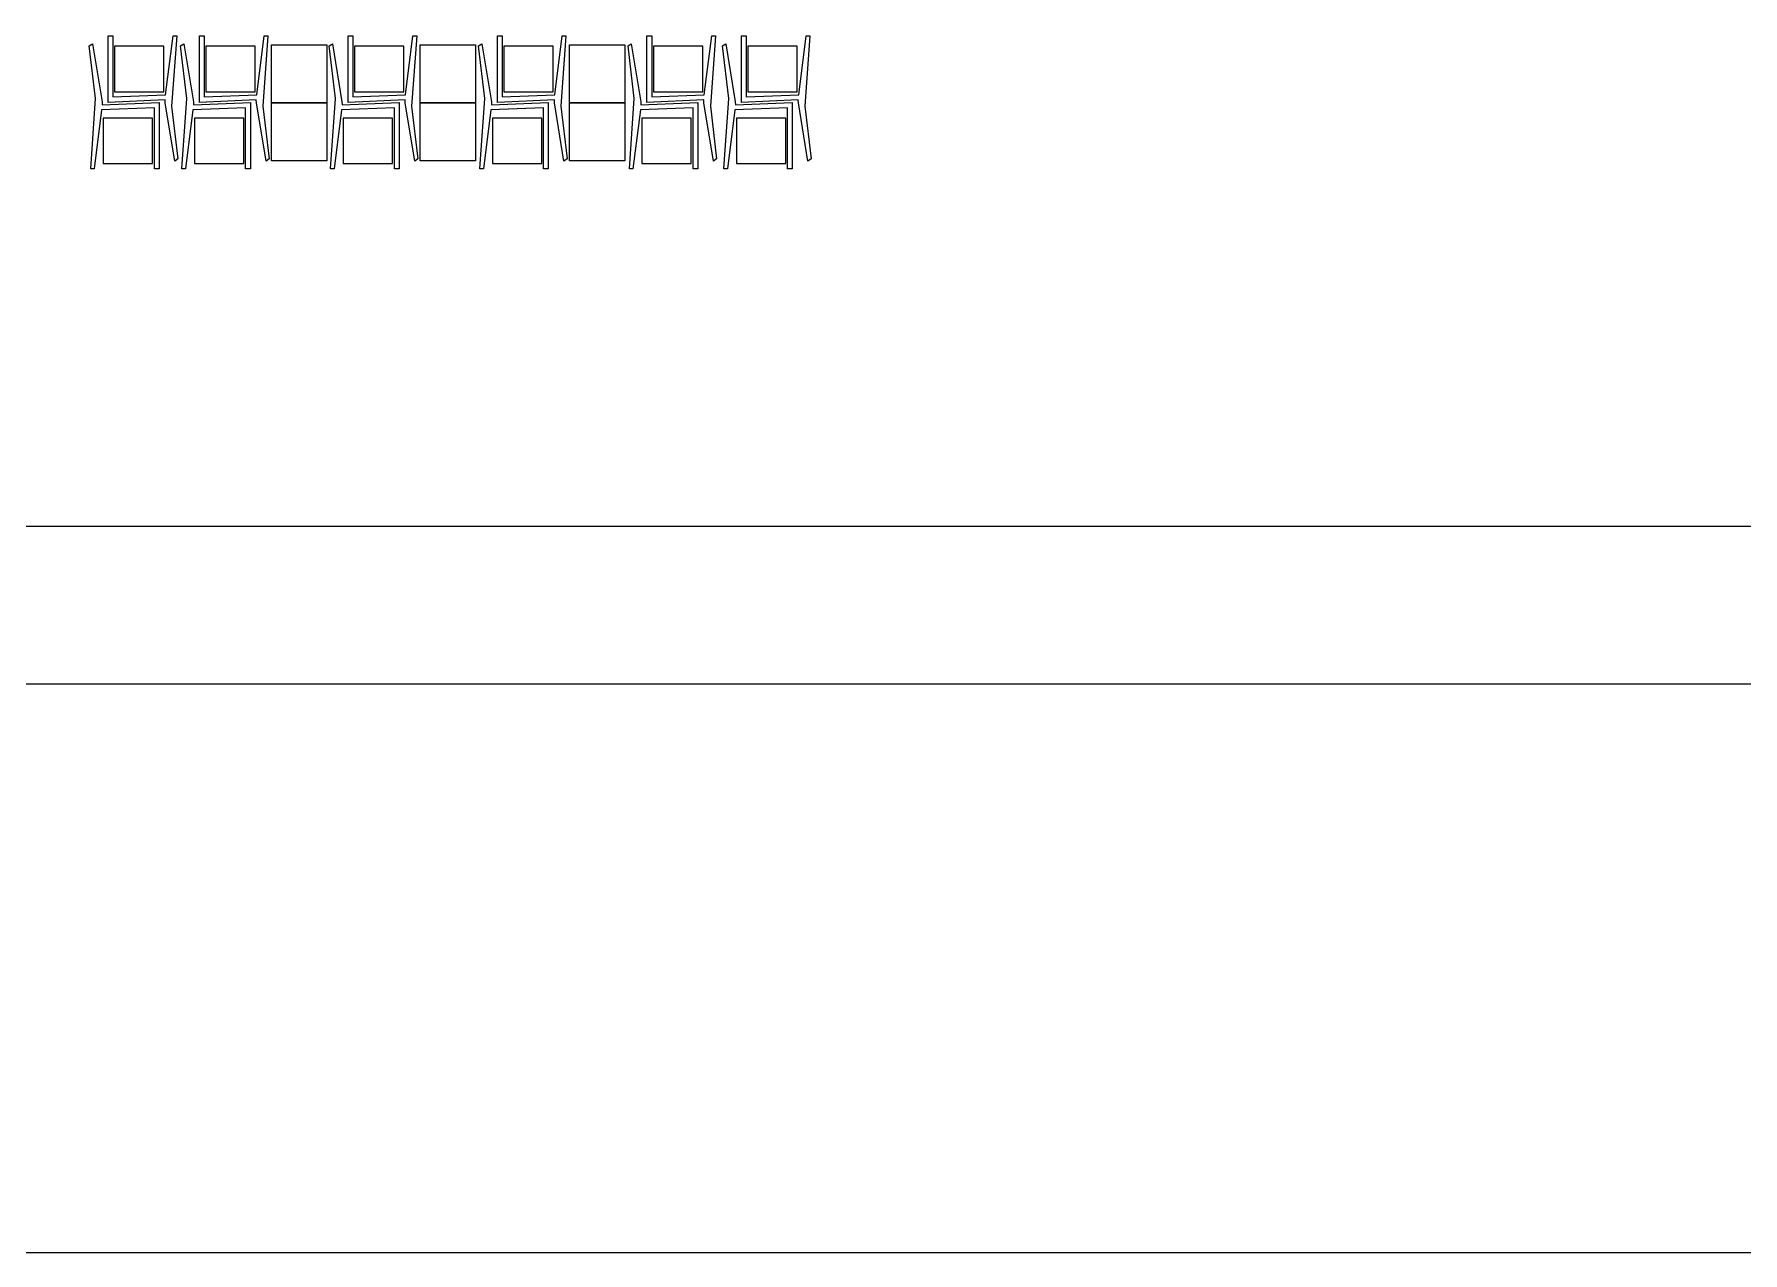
# Model space of a CAD drawing. Header units: millimetres. Extents: x 6840 to 12281, y 13072 to 17462.
# Drawn here: x 9508 to 10895, y 13072 to 14061 of the extents above; entities that cross this region are included whole.
import ezdxf

# ---------------------------------------------------------------- set-up
doc = ezdxf.new("R2010")
doc.units = ezdxf.units.MM
doc.header["$LTSCALE"] = 100
doc.header["$MEASUREMENT"] = 0
doc.layers.add('CUT', color=3, linetype='Continuous')
doc.layers.add('Default', color=7, linetype='Continuous')

msp = doc.modelspace()

# ---------------------------------------------------------------- linework, layer by layer
at = {"layer": 'CUT'}
for points in [[(9624.1, 14059.7), (9620, 14002.6), (9625.1, 13959.9), (9622.5, 13958.2), (9622.5, 13958.2), (9614.8, 14005.3), (9614.7, 14007.8), (9568.5, 14005.8), (9568.5, 14059.7), (9572.4, 14059.7), (9572.4, 14010.2), (9615.1, 14011.9), (9621.1, 14059.7)], [(9698.1, 14059.7), (9694.1, 14002.6), (9699.2, 13959.9), (9696.6, 13958.2), (9696.6, 13958.2), (9688.8, 14005.3), (9688.7, 14007.8), (9642.6, 14005.8), (9642.6, 14059.7), (9646.4, 14059.7), (9646.4, 14010.2), (9689.2, 14011.9), (9695.1, 14059.7)], [(9818.8, 14059.7), (9814.7, 14002.6), (9819.8, 13959.9), (9817.2, 13958.2), (9817.2, 13958.2), (9809.5, 14005.3), (9809.4, 14007.8), (9763.2, 14005.8), (9763.2, 14059.7), (9767.1, 14059.7), (9767.1, 14010.2), (9809.8, 14011.9), (9815.8, 14059.7)], [(9939.9, 14059.7), (9935.9, 14002.6), (9940.9, 13959.9), (9938.3, 13958.2), (9938.3, 13958.2), (9930.6, 14005.3), (9930.5, 14007.8), (9884.3, 14005.8), (9884.3, 14059.7), (9888.2, 14059.7), (9888.2, 14010.2), (9930.9, 14011.9), (9936.9, 14059.7)], [(10061.2, 14059.7), (10057.1, 14002.6), (10062.2, 13959.9), (10059.6, 13958.2), (10059.6, 13958.2), (10051.9, 14005.3), (10051.8, 14007.8), (10005.6, 14005.8), (10005.6, 14059.7), (10009.5, 14059.7), (10009.5, 14010.2), (10052.2, 14011.9), (10058.2, 14059.7)], [(10137.8, 14059.7), (10133.8, 14002.6), (10138.9, 13959.9), (10136.3, 13958.2), (10136.3, 13958.2), (10128.5, 14005.3), (10128.4, 14007.8), (10082.3, 14005.8), (10082.3, 14059.7), (10086.1, 14059.7), (10086.1, 14010.2), (10128.9, 14011.9), (10134.8, 14059.7)], [(9554.3, 13951.9), (9558.3, 14009), (9553.2, 14051.7), (9555.8, 14053.4), (9555.8, 14053.4), (9563.5, 14006.3), (9563.6, 14003.8), (9609.8, 14005.8), (9609.8, 13951.9), (9606, 13951.9), (9606, 14001.4), (9563.2, 13999.7), (9557.2, 13951.9)], [(9573.7, 14051.4), (9573.7, 14014.4), (9613.7, 14014.4), (9613.7, 14051.4)], [(9628.3, 13951.9), (9632.3, 14009), (9627.3, 14051.7), (9629.9, 14053.4), (9629.9, 14053.4), (9637.6, 14006.3), (9637.7, 14003.8), (9683.9, 14005.8), (9683.9, 13951.9), (9680, 13951.9), (9680, 14001.4), (9637.3, 13999.7), (9631.3, 13951.9)], [(9647.8, 14051.4), (9647.8, 14014.4), (9687.8, 14014.4), (9687.8, 14051.4)], [(9701, 14005.4), (9701, 14052.4), (9746, 14052.4), (9746, 14005.4)], [(9749, 13951.9), (9753, 14009), (9747.9, 14051.7), (9750.5, 14053.4), (9750.5, 14053.4), (9758.2, 14006.3), (9758.3, 14003.8), (9804.5, 14005.8), (9804.5, 13951.9), (9800.7, 13951.9), (9800.7, 14001.4), (9757.9, 13999.7), (9751.9, 13951.9)], [(9768.4, 14051.4), (9768.4, 14014.4), (9808.4, 14014.4), (9808.4, 14051.4)], [(9821.6, 14005.4), (9821.6, 14052.4), (9866.6, 14052.4), (9866.6, 14005.4)], [(9870.1, 13951.9), (9874.1, 14009), (9869, 14051.7), (9871.6, 14053.4), (9871.6, 14053.4), (9879.4, 14006.3), (9879.5, 14003.8), (9925.6, 14005.8), (9925.6, 13951.9), (9921.8, 13951.9), (9921.8, 14001.4), (9879, 13999.7), (9873.1, 13951.9)], [(9889.6, 14051.4), (9889.6, 14014.4), (9929.6, 14014.4), (9929.6, 14051.4)], [(9942.7, 14005.4), (9942.7, 14052.4), (9987.7, 14052.4), (9987.7, 14005.4)], [(9991.4, 13951.9), (9995.4, 14009), (9990.3, 14051.7), (9992.9, 14053.4), (9992.9, 14053.4), (10000.6, 14006.3), (10000.8, 14003.8), (10046.9, 14005.8), (10046.9, 13951.9), (10043.1, 13951.9), (10043.1, 14001.4), (10000.3, 13999.7), (9994.3, 13951.9)], [(10010.9, 14051.4), (10010.9, 14014.4), (10050.9, 14014.4), (10050.9, 14051.4)], [(10068, 13951.9), (10072, 14009), (10067, 14051.7), (10069.6, 14053.4), (10069.6, 14053.4), (10077.3, 14006.3), (10077.4, 14003.8), (10123.6, 14005.8), (10123.6, 13951.9), (10119.7, 13951.9), (10119.7, 14001.4), (10077, 13999.7), (10071, 13951.9)], [(10087.5, 14051.4), (10087.5, 14014.4), (10127.5, 14014.4), (10127.5, 14051.4)], [(9701, 13958.4), (9701, 14005.4), (9746, 14005.4), (9746, 13958.4)], [(9821.6, 13958.4), (9821.6, 14005.4), (9866.6, 14005.4), (9866.6, 13958.4)], [(9942.7, 13958.4), (9942.7, 14005.4), (9987.7, 14005.4), (9987.7, 13958.4)], [(9564.5, 13993.1), (9564.5, 13956.1), (9604.5, 13956.1), (9604.5, 13993.1)], [(9638.5, 13993.1), (9638.5, 13956.1), (9678.5, 13956.1), (9678.5, 13993.1)], [(9759.2, 13993.1), (9759.2, 13956.1), (9799.2, 13956.1), (9799.2, 13993.1)], [(9880.3, 13993.1), (9880.3, 13956.1), (9920.3, 13956.1), (9920.3, 13993.1)], [(10001.6, 13993.1), (10001.6, 13956.1), (10041.6, 13956.1), (10041.6, 13993.1)], [(10078.2, 13993.1), (10078.2, 13956.1), (10118.2, 13956.1), (10118.2, 13993.1)]]:
    msp.add_lwpolyline(points, close=True, dxfattribs=at)
at = {"layer": 'Default'}
msp.add_line((6840.5, 13534.1), (12281.2, 13534.1), dxfattribs=at)
msp.add_lwpolyline([(6840.5, 13072.4), (6840.5, 17461.8), (12281.2, 17461.8), (12281.2, 13072.4)], close=True, dxfattribs=at)
msp.add_lwpolyline([(9479.9, 13661.6), (9479.9, 14881.6), (11919.9, 14881.6), (11919.9, 13661.6), (9479.9, 13661.6)], dxfattribs=at)

doc.saveas('drawing.dxf')
